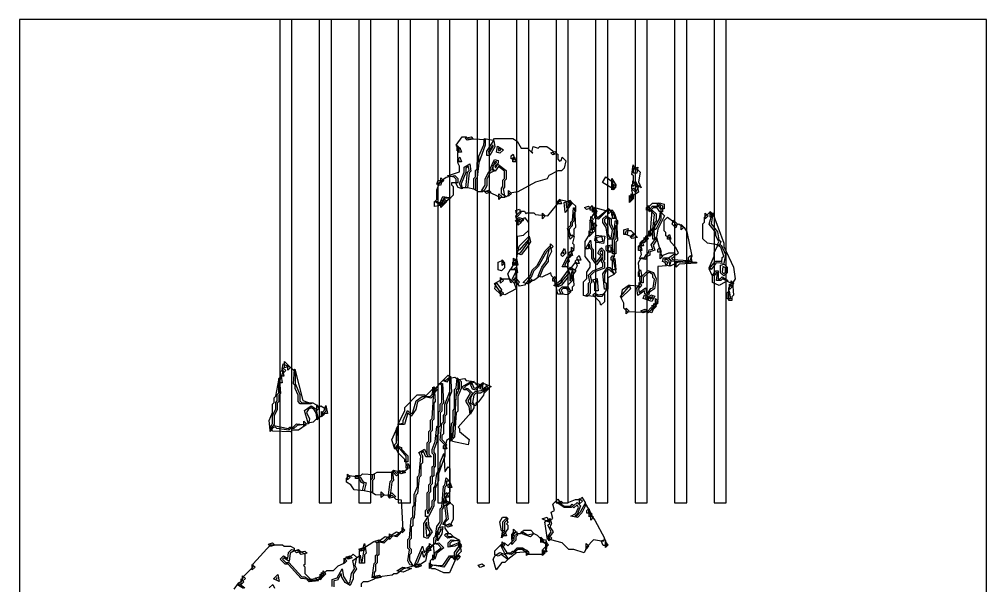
# Model space of a CAD drawing. Header units: millimetres. Extents: x 0 to 283, y 0 to 283.
# Drawn here: x 0 to 282.8, y 117.2 to 282.8 of the extents above; entities that cross this region are included whole.
import ezdxf

# ---------------------------------------------------------------- set-up
doc = ezdxf.new("R2010")
doc.units = ezdxf.units.MM
for name, color, linetype in [('CUT_OUTLINE', 5, 'Continuous'), ('CUT_SLOT', 1, 'Continuous'), ('ENG_D', 3, 'Continuous'), ('ENG_K', 2, 'Continuous'), ('ENG_L', 4, 'Continuous')]:
    doc.layers.add(name, color=color, linetype=linetype)

msp = doc.modelspace()

# ---------------------------------------------------------------- linework, layer by layer
at = {"layer": 'CUT_OUTLINE'}
msp.add_lwpolyline([(0, 0), (282.84, 0), (282.84, 282.84), (0, 282.84), (0, 0)], close=True, dxfattribs=at)
at = {"layer": 'CUT_SLOT'}
for points in [[(76.13, 141.42), (79.69, 141.42), (79.69, 282.84), (76.13, 282.84), (76.13, 141.42)], [(87.68, 141.42), (91.24, 141.42), (91.24, 282.84), (87.68, 282.84), (87.68, 141.42)], [(99.22, 141.42), (102.79, 141.42), (102.79, 282.84), (99.22, 282.84), (99.22, 141.42)], [(110.77, 141.42), (114.34, 141.42), (114.34, 282.84), (110.77, 282.84), (110.77, 141.42)], [(122.32, 141.42), (125.88, 141.42), (125.88, 282.84), (122.32, 282.84), (122.32, 141.42)], [(133.87, 141.42), (137.43, 141.42), (137.43, 282.84), (133.87, 282.84), (133.87, 141.42)], [(145.41, 141.42), (148.98, 141.42), (148.98, 282.84), (145.41, 282.84), (145.41, 141.42)], [(156.96, 141.42), (160.52, 141.42), (160.52, 282.84), (156.96, 282.84), (156.96, 141.42)], [(168.51, 141.42), (172.07, 141.42), (172.07, 282.84), (168.51, 282.84), (168.51, 141.42)], [(180.05, 141.42), (183.62, 141.42), (183.62, 282.84), (180.05, 282.84), (180.05, 141.42)], [(191.6, 141.42), (195.16, 141.42), (195.16, 282.84), (191.6, 282.84), (191.6, 141.42)], [(203.15, 141.42), (206.71, 141.42), (206.71, 282.84), (203.15, 282.84), (203.15, 141.42)]]:
    msp.add_lwpolyline(points, close=True, dxfattribs=at)
at = {"layer": 'ENG_D'}
for points in [[(127.75, 236.08), (127.16, 236.66), (125.18, 237.06), (128.69, 238.23), (128.69, 239.89), (128.19, 240.89), (128.64, 241.78), (128.22, 242.2), (128.22, 243.77), (128.66, 244.64), (127.7, 246.08), (129.52, 248.43), (130.68, 248.43), (131.15, 247.95), (136.24, 247.71), (136.24, 246.03), (134.35, 240.83), (133.87, 236.54), (133.41, 236.08), (133.41, 233.06), (130.56, 233.63), (131.06, 238.17), (131.51, 238.61), (131.34, 239.8), (130.58, 239.34), (130.58, 238.01), (129.17, 234.73), (129.48, 233.23), (128.29, 233.62), (127.75, 234.7), (127.75, 236.08)], [(139.08, 245.56), (137.55, 243.01), (136.71, 243.01), (136.71, 244.26), (138.71, 247.4), (139.08, 245.56)], [(139.84, 245.74), (141.57, 244.71), (140.54, 243.68), (139.5, 244.03), (139.84, 245.74)], [(143.78, 242.07), (143.78, 242.87), (144.35, 243.45), (144.81, 242.07), (143.78, 242.07)], [(157.18, 243.61), (155.97, 243.21), (155.36, 243.82), (156.57, 244.22), (157.18, 243.61)], [(139.95, 240.52), (142.36, 238.65), (142.36, 236.08), (141.89, 235.6), (141.89, 233.72), (141.44, 233.27), (141.94, 230.75), (140.66, 230.75), (137.11, 232.41), (135.13, 232.69), (136.24, 234.36), (136.24, 236.23), (137.24, 238.23), (137.96, 238.6), (137.6, 238.95), (138.94, 241.89), (140.01, 241.53), (140.01, 240.79), (139.08, 239.87), (139.18, 239.37), (139.95, 240.52)], [(144.25, 241.93), (144.82, 242.5), (145.28, 241.12), (144.25, 241.12), (144.25, 241.93)], [(180.86, 239.59), (180.51, 237.82), (179.61, 237.82), (179.61, 239.17), (180.86, 239.59)], [(122.03, 234.61), (122.42, 235.76), (123.57, 235.38), (123.19, 234.23), (122.03, 234.61)], [(124.08, 235.7), (123.27, 234.9), (123.27, 236.51), (124.08, 235.7)], [(173.24, 236.32), (174.48, 234.25), (173.24, 233.01), (173.24, 236.32)], [(179.13, 234.39), (180.12, 235.38), (181.06, 233.82), (180.12, 232.26), (179.13, 233.25), (179.13, 234.39)], [(143.07, 232.74), (143.88, 231.93), (143.07, 231.13), (143.07, 232.74)], [(123.96, 228.49), (121.39, 228.12), (121.39, 229.57), (122.16, 229.57), (123.96, 228.49)], [(123.83, 231.01), (126.21, 230.67), (123.49, 228.55), (122.99, 229.05), (123.83, 231.01)], [(157.45, 228.87), (157.45, 229.67), (158.02, 230.25), (158.48, 228.87), (157.45, 228.87)], [(159.32, 229.27), (160.34, 229.61), (161.29, 228.66), (159.64, 226.34), (159.32, 229.27)], [(160.98, 229.91), (161.79, 229.1), (160.98, 228.3), (160.98, 229.91)], [(178.43, 229.71), (178.43, 231.32), (179.23, 230.52), (178.43, 229.71)], [(179.7, 230.99), (178.9, 230.18), (178.9, 231.79), (179.7, 230.99)], [(184.22, 226.54), (183.81, 227.75), (185.16, 229.1), (186.74, 229.1), (188.09, 228.29), (188.09, 226.51), (187.25, 226.51), (186.54, 227.69), (185.36, 227.69), (184.22, 226.54)], [(145.52, 225.09), (145.16, 226.9), (146.28, 227.28), (146.64, 226.21), (145.52, 225.09)], [(162.64, 221.94), (162.16, 221.46), (162.16, 219.58), (161.1, 218.51), (160.25, 221.63), (161.22, 222.6), (161.22, 223.54), (161.7, 224.02), (162.03, 227.69), (162.34, 227.69), (162.64, 221.94)], [(168.75, 211.03), (167.35, 213), (167.35, 215.33), (166.89, 215.79), (166.71, 217.05), (166.41, 216.75), (166.41, 215.67), (165.46, 215.67), (165.46, 217.85), (166.88, 220.21), (166.88, 221.32), (167.49, 221.32), (167.35, 221.46), (167.35, 223.35), (166.82, 223.88), (168.4, 226.71), (168.73, 225.04), (169.18, 224.89), (172.05, 227.28), (173.95, 225.92), (173.95, 224.96), (174.89, 224.01), (174.89, 222.88), (174.42, 222.41), (174.42, 218.63), (173.95, 218.16), (173.95, 213.45), (173.5, 213), (174.44, 208.76), (173.95, 208.26), (172.5, 209.71), (171.54, 209.14), (171.12, 208.31), (171.12, 206.1), (171.59, 205.63), (171.59, 203.57), (170.3, 201.76), (169.14, 201.76), (168.72, 202.18), (167.86, 201.75), (165.67, 202.07), (166.41, 202.8), (166.41, 205.63), (166.85, 206.08), (166.38, 207.96), (167.69, 209.27), (170.65, 210.41), (170.65, 211.56), (170.08, 212.13), (170.65, 212.7), (170.65, 213.47), (168.75, 211.03)], [(167.91, 226.98), (166.88, 226.98), (166.88, 227.79), (167.45, 228.36), (167.91, 226.98)], [(168.39, 227.89), (168.85, 226.51), (167.82, 226.51), (167.82, 227.31), (168.39, 227.89)], [(184.48, 219.4), (185.07, 227.04), (186.2, 225.9), (186.2, 223.82), (185.73, 223.35), (185.73, 221.49), (184.48, 219.4)], [(186.17, 218.5), (185.26, 218.5), (185.26, 221.15), (187.16, 224.47), (187.45, 226.54), (188.61, 225.38), (186.67, 221.49), (186.17, 218.5)], [(200.35, 223.54), (200.35, 224.96), (201.76, 226.37), (202.72, 225.41), (202.25, 223.04), (204.1, 220.72), (204.57, 218.38), (205.09, 217.85), (204.75, 216.82), (201.18, 217.33), (199.88, 218.63), (199.88, 223.07), (200.35, 223.54)], [(146.07, 224.89), (147.14, 224.54), (146.76, 223.41), (144.95, 223.77), (146.07, 224.89)], [(152.97, 226.14), (153.78, 225.33), (152.97, 224.53), (152.97, 226.14)], [(171.12, 224.29), (171.12, 223.52), (172.06, 222.1), (172.06, 220.19), (172.67, 218.79), (173.04, 218.91), (173.47, 221.06), (172.53, 222.92), (172.53, 224.26), (171.63, 224.8), (171.12, 224.29)], [(192.37, 223.04), (191.96, 221.83), (190.88, 222.91), (191.29, 224.12), (192.37, 223.04)], [(177.55, 221.09), (178.76, 221.09), (179.64, 220.21), (179.28, 219.12), (177.19, 220.01), (177.55, 221.09)], [(184.08, 220.95), (184.89, 220.15), (184.08, 219.34), (184.08, 220.95)], [(194.32, 222.03), (193.51, 221.23), (193.51, 222.84), (194.32, 222.03)], [(149.45, 217.74), (148.45, 216.24), (146.69, 213.98), (145.62, 214.33), (146.16, 216.5), (149.11, 219.45), (149.45, 217.74)], [(168.76, 218.99), (168.76, 218.36), (169.32, 217.8), (170.62, 217.99), (170.45, 219.18), (168.76, 218.99)], [(181.51, 205.77), (181.01, 211.72), (181.83, 213.07), (182.76, 213.07), (183.21, 213.97), (183.88, 214.2), (184.12, 215.4), (185.19, 215.61), (184.76, 216.89), (186.3, 219.04), (187.78, 213.63), (189.93, 214.49), (191.49, 214.49), (191.96, 214.02), (191.05, 213.1), (190.65, 212.97), (191.02, 212.6), (195.63, 212.29), (195.64, 212.03), (192.4, 211.67), (190.28, 210.6), (189.99, 212.02), (189.41, 212.6), (188.73, 212.6), (188.61, 212.25), (189.56, 211.78), (189.21, 210.73), (186.68, 210.5), (186.68, 200.72), (186.3, 200.35), (186.77, 199.88), (183.89, 197), (182.9, 197.49), (182.01, 197.04), (177.85, 197.29), (176.78, 198.36), (176.78, 199.82), (175.79, 201.79), (178.56, 205.07), (181.78, 204.78), (181.03, 204.03), (181.2, 202.9), (183.06, 204.3), (183.34, 202.88), (183.75, 202.75), (184.64, 204.08), (185.29, 204.3), (185.72, 206.87), (185.26, 207.32), (185.26, 208.23), (184.25, 208.83), (183.95, 208.83), (182.43, 207.32), (182.43, 205.77), (181.51, 205.77)], [(181.49, 216.61), (181.49, 217.42), (182.07, 217.99), (182.52, 216.61), (181.49, 216.61)], [(183.47, 218.26), (182.67, 217.46), (182.67, 219.07), (183.47, 218.26)], [(183.14, 217.93), (183.14, 219.54), (183.95, 218.73), (183.14, 217.93)], [(189.5, 219.3), (190.08, 219.88), (190.54, 218.5), (189.5, 218.5), (189.5, 219.3)], [(151.37, 210.86), (153.72, 215.1), (155.24, 216.62), (155.57, 214.93), (154.62, 213.02), (154.62, 212.05), (153.18, 210.13), (152.22, 207.74), (150.45, 206.48), (149.53, 206.48), (148.56, 205.5), (147.35, 205.9), (149.46, 208.02), (149.94, 209.43), (151.37, 210.86)], [(155.33, 215.57), (155.33, 217.18), (156.13, 216.37), (155.33, 215.57)], [(158.86, 213.45), (158.33, 213.98), (159.4, 215.76), (159.84, 214.43), (158.86, 213.45)], [(161.32, 215.16), (161.78, 213.78), (160.75, 213.78), (160.75, 214.59), (161.32, 215.16)], [(162.26, 215.43), (161.46, 214.63), (161.46, 216.24), (162.26, 215.43)], [(170.65, 213.64), (170.65, 214.86), (170.18, 215.33), (170.14, 215.29), (169.76, 214.54), (170.65, 213.64)], [(172.08, 215.51), (172.6, 214.99), (173.01, 215.13), (173.01, 216.18), (172.25, 216.33), (172.08, 215.51)], [(181.64, 217.09), (182.01, 215.2), (181.02, 215.2), (181.02, 216.47), (181.64, 217.09)], [(203.75, 211.65), (202.26, 209.65), (201.72, 210.19), (203.18, 213.59), (203.18, 214.54), (204.19, 216.57), (205.19, 216.9), (206.49, 214.05), (205.96, 211.4), (203.75, 211.65)], [(141.01, 209.27), (140.01, 209.61), (140.01, 211.83), (141.01, 212.17), (141.89, 211.29), (141.89, 210.15), (141.01, 209.27)], [(145.34, 212.85), (145.72, 210.95), (144.25, 210.95), (144.25, 211.76), (145.34, 212.85)], [(160.33, 213.42), (160.78, 212.07), (160.28, 211.56), (160.28, 210.48), (158.7, 210.48), (160.33, 213.42)], [(160.51, 214.35), (161.32, 213.55), (160.51, 212.74), (160.51, 214.35)], [(195.63, 213.17), (196.25, 213.79), (196.63, 211.9), (195.63, 211.9), (195.63, 213.17)], [(143.64, 209.78), (144.62, 209.78), (145.34, 210.49), (145.68, 208.75), (145.19, 208.26), (145.19, 207.32), (143.68, 205.8), (142.81, 208.39), (143.64, 209.78)], [(161.69, 207.82), (161.69, 206.38), (160.51, 205.2), (160.51, 207.47), (158.54, 205.11), (157.47, 204.57), (156.24, 204.98), (158.46, 206.64), (161.16, 210.32), (162.73, 209.38), (161.69, 207.82)], [(204.6, 205.03), (202.7, 205.85), (202.7, 207.95), (203.51, 209.3), (204.35, 209.3), (204.35, 206.95), (204.96, 206.95), (205.5, 207.48), (207.18, 206.47), (204.6, 205.03)], [(205.06, 208.73), (205.06, 210.89), (206.07, 211.22), (206.95, 210.34), (206.95, 208.73), (206, 207.79), (205.06, 208.73)], [(141.52, 206.48), (140.71, 205.67), (140.71, 207.28), (141.52, 206.48)], [(144.96, 205.67), (144.96, 207.28), (145.76, 206.48), (144.96, 205.67)], [(145.43, 206.81), (146.23, 206), (145.43, 205.2), (145.43, 206.81)], [(157.07, 206.24), (156.03, 206.24), (156.03, 207.04), (156.61, 207.62), (157.07, 206.24)], [(140.58, 202.5), (139.04, 204.04), (139.41, 205.88), (140.98, 203.69), (140.58, 202.5)], [(158.77, 204.59), (160.41, 204.59), (161.28, 203.14), (160.36, 202.22), (158.47, 202.49), (157.87, 203.69), (158.77, 204.59)], [(168.7, 205.69), (168.75, 206.31), (168.44, 206.41), (168.33, 206.07), (168.7, 205.69)], [(181.26, 205.87), (182.06, 205.06), (181.26, 204.26), (181.26, 205.87)], [(207.65, 203.78), (207.65, 205.39), (208.46, 204.59), (207.65, 203.78)], [(208.93, 205.53), (208.13, 204.73), (208.13, 206.34), (208.93, 205.53)], [(140.71, 203.51), (141.52, 202.7), (140.71, 201.9), (140.71, 203.51)], [(183.05, 201.35), (183.31, 201.44), (183.23, 201.7), (182.97, 201.61), (183.05, 201.35)], [(185.21, 201.39), (185.13, 201.64), (184.37, 201.18), (184.45, 200.94), (185.21, 201.39)], [(207.93, 201.05), (206.95, 201.05), (206.95, 202.8), (207.58, 203.44), (207.93, 201.05)], [(74.88, 163.56), (73.35, 163.25), (74.01, 164.58), (74.01, 166.93), (74.95, 168.82), (74.95, 170.75), (75.42, 171.22), (75.42, 173.1), (75.9, 173.57), (75.9, 176.35), (77.27, 180.02), (76.82, 180.47), (77.14, 182.08), (79.34, 180.98), (80.61, 179.7), (80.61, 176.35), (82.02, 173.05), (82.02, 171.22), (82.59, 170.65), (85.86, 170.65), (87.17, 169.86), (87.35, 169.33), (88.16, 169.74), (89.57, 168.9), (89.57, 168.19), (87.04, 165.67), (86.75, 167.74), (86.1, 168.82), (85.32, 169.21), (84.55, 168.82), (83.94, 167.81), (84.86, 165.97), (84.58, 164.55), (81.19, 164.06), (80.24, 163.11), (79.29, 163.11), (78.81, 162.62), (75.31, 163.12), (74.88, 163.56)], [(121.62, 142.27), (121.15, 141.8), (121.15, 140.42), (119.65, 137.41), (118.79, 137.41), (118.79, 139.16), (119.27, 139.63), (119.27, 144.35), (119.74, 144.82), (119.74, 146.7), (120.21, 147.18), (120.21, 149.06), (120.68, 149.53), (120.68, 151.89), (121.15, 152.36), (121.15, 155.47), (120.68, 155.94), (120.68, 157.02), (121.63, 159.39), (122.1, 163.69), (122.57, 164.15), (122.57, 167.92), (123.04, 168.39), (123.04, 170.27), (123.51, 170.75), (123.51, 175.74), (122.94, 176.31), (123.88, 177.25), (124.82, 177.25), (126.07, 178.49), (126.34, 173.91), (124.92, 170.13), (124.92, 167.25), (124.45, 166.78), (124.45, 164.89), (123.98, 164.42), (123.98, 161.59), (123.51, 161.12), (123.51, 159.9), (125.02, 158.39), (124.45, 157.82), (124.45, 155.05), (122.57, 149.87), (122.57, 147.98), (121.62, 145.62), (121.62, 142.27)], [(112.19, 165.51), (113.53, 168.46), (114.55, 167.45), (115.05, 167.94), (116, 171.26), (117.78, 172.53), (120.11, 172.53), (120.7, 173.12), (121.15, 175.36), (121.3, 175.36), (121.63, 171.03), (121.15, 170.55), (121.15, 165.84), (120.68, 165.37), (120.68, 162.54), (120.21, 162.07), (120.21, 159.24), (119.74, 158.77), (119.74, 155.66), (120.54, 154.86), (118.87, 154.86), (118.21, 156.4), (117.45, 155.95), (117.85, 155.15), (117.85, 153.11), (117.38, 152.64), (117.38, 149.34), (116.9, 148.86), (116.43, 144.14), (115.96, 143.67), (115.49, 137.07), (115.02, 136.61), (115.02, 134.72), (114.55, 134.25), (114.55, 130.95), (114.08, 130.48), (114.08, 128.32), (114.55, 127.85), (114.55, 126.71), (114.08, 126.24), (114.08, 124.52), (115.16, 122.9), (112.3, 122.11), (110.39, 120.68), (109.46, 120.68), (109, 120.22), (103.2, 119.46), (103.72, 123.62), (104.18, 124.08), (104.18, 125.96), (104.65, 126.43), (104.65, 129.54), (103.98, 130.21), (105.19, 130.61), (105.69, 130.11), (106.44, 130.11), (107.84, 131.5), (110.21, 131.98), (112.19, 133.52), (111.73, 142.16), (110.2, 142.38), (108.89, 143.68), (108.42, 143.21), (107.94, 143.69), (108.43, 147.66), (108.89, 148.12), (108.89, 150.48), (109.37, 150.95), (110.31, 150), (111.2, 150.9), (112.17, 150.42), (113.61, 151.44), (113.61, 152.17), (113.14, 152.64), (113.14, 155.01), (111.16, 157.43), (109.84, 157.16), (109.84, 158.49), (110.31, 158.96), (110.31, 163.17), (111.1, 164.5), (112.19, 164.71), (112.19, 165.51)], [(128.22, 172.49), (128.22, 168.19), (127.74, 167.72), (127.27, 160.64), (126.07, 159.44), (126.34, 164.62), (126.81, 165.09), (126.81, 168.39), (127.28, 168.86), (127.28, 174.52), (127.76, 175), (128.03, 178.01), (129.16, 176.87), (129.16, 174.85), (128.22, 172.49)], [(131.53, 169.62), (130.54, 171.11), (131.93, 173.44), (130.95, 174.42), (129.94, 174.42), (129.59, 175.47), (132.11, 176.87), (132.88, 175.08), (133.36, 174.92), (135.65, 176.63), (135.32, 175.02), (136.49, 174.44), (134.89, 173.48), (133.51, 173.48), (132.92, 172.89), (132.48, 170.73), (132.94, 170.27), (132.94, 169.17), (131.85, 167.37), (131.53, 169.62)], [(136.47, 174.09), (136.47, 175.7), (137.28, 174.89), (136.47, 174.09)], [(121.39, 175.22), (122.19, 174.42), (121.39, 173.61), (121.39, 175.22)], [(73.3, 163.91), (74.11, 163.11), (73.3, 162.3), (73.3, 163.91)], [(103.71, 148.39), (103.24, 147.92), (103.24, 144.43), (100.36, 145.01), (100.84, 146.95), (100.01, 147.37), (99.33, 148.49), (98.29, 148.49), (98.29, 149.44), (99.84, 149.44), (100.32, 149.91), (103.71, 149.65), (103.71, 148.39)], [(95.93, 148.16), (95.93, 149.77), (96.74, 148.96), (95.93, 148.16)], [(125.87, 128.79), (125.92, 128.73), (128.28, 129.68), (129.24, 128.72), (127.74, 126.71), (127.45, 124.66), (126.71, 125.39), (125.99, 125.39), (124.09, 122.54), (120.21, 123.31), (120.21, 124.55), (121.18, 125.52), (121.66, 126.95), (123.38, 128.25), (122.45, 129.18), (121.15, 129.44), (121.15, 131.15), (121.64, 131.64), (122.11, 134.44), (123.04, 135.84), (123.04, 139.63), (123.52, 140.11), (123.99, 146.24), (124.46, 146.72), (124.76, 148.76), (125.87, 147.65), (125.87, 144.62), (124.9, 143.66), (124.5, 142.05), (126.07, 141.52), (124.93, 140.39), (125.41, 136.62), (124.45, 135.67), (124.45, 133.95), (125.46, 132.43), (125.02, 131.99), (125.49, 131.52), (126.87, 131.52), (128.68, 130.44), (126.45, 130.12), (125.87, 129.54), (125.87, 128.79)], [(106.64, 143.78), (105.83, 142.97), (105.83, 144.58), (106.64, 143.78)], [(161.69, 140.38), (161.32, 140.01), (159.26, 140.01), (157.17, 141.5), (158.46, 141.93), (158.96, 141.42), (160.23, 141.42), (162.59, 142.36), (163.67, 142.36), (163.98, 142.05), (164.5, 143.09), (165.46, 141.49), (165.46, 140.42), (164.48, 138.45), (163.18, 137.16), (161.21, 137.55), (162.69, 138.3), (163.54, 140), (163.06, 140.81), (162.16, 139.91), (161.69, 140.38)], [(166.97, 138.36), (165.93, 138.36), (165.93, 139.16), (166.51, 139.74), (166.97, 138.36)], [(166.64, 138.93), (167.45, 138.12), (166.64, 137.32), (166.64, 138.93)], [(119.73, 134.43), (120.73, 132.93), (119.36, 131.01), (118.32, 131.35), (118.32, 135.36), (119.42, 137.19), (119.73, 134.43)], [(141.42, 135.86), (142.47, 136.91), (142.87, 135.7), (142.46, 135.29), (142.84, 134.92), (142.84, 133.8), (140.97, 131.2), (141.42, 133.43), (141.42, 135.86)], [(155.26, 136.85), (155.57, 135.26), (155.13, 134.37), (156.09, 132.93), (154.48, 130.68), (153.66, 135.88), (155.26, 136.85)], [(167.11, 137.98), (167.92, 137.18), (167.11, 136.37), (167.11, 137.98)], [(123.04, 132.89), (123.46, 133.83), (123.44, 133.84), (123.04, 133.71), (123.04, 132.89)], [(124.72, 134.92), (125.93, 135.33), (126.54, 134.72), (125.33, 134.32), (124.72, 134.92)], [(144.26, 132.64), (145.34, 133), (145.7, 131.93), (145.19, 131.42), (145.19, 130.48), (143.96, 129.24), (144.26, 132.64)], [(147.02, 132.32), (147.38, 133.41), (149.53, 133.41), (150.48, 132.46), (149.5, 131.49), (147.02, 132.32)], [(122.99, 132.79), (122.59, 132.39), (122.65, 132.05), (122.99, 132.79)], [(153.83, 130.64), (154.32, 129.17), (152.36, 130.15), (153.83, 130.64)], [(152.5, 129.77), (152.5, 131.38), (153.3, 130.58), (152.5, 129.77)], [(155.66, 131.05), (154.86, 130.25), (154.86, 131.86), (155.66, 131.05)], [(171.3, 130.65), (171.64, 128.93), (170.74, 128.93), (170.08, 130.25), (171.3, 130.65)], [(81.02, 126.77), (80.41, 127.38), (81.62, 127.78), (82.23, 127.18), (81.02, 126.77)], [(84.15, 126.66), (82.42, 126.32), (81.78, 126.95), (83.52, 127.3), (84.15, 126.66)], [(99.47, 127.42), (100.45, 127.92), (100.97, 129.48), (101.37, 126.72), (100.88, 126.24), (100.88, 123.74), (99.47, 123.74), (99.47, 127.42)], [(119.29, 126.89), (118.77, 124.31), (115.93, 122.5), (115.45, 122.98), (117.91, 128.72), (118.4, 126.78), (118.73, 127.44), (119.29, 126.89)], [(119.83, 127.28), (119.03, 126.47), (119.03, 128.08), (119.83, 127.28)], [(120.3, 127.51), (119.27, 127.51), (119.27, 128.32), (119.84, 128.89), (120.3, 127.51)], [(119.97, 129.5), (120.78, 128.69), (119.97, 127.89), (119.97, 129.5)], [(140.03, 125.85), (139.06, 126.17), (139.06, 127.38), (141, 129.31), (142.5, 126.81), (143.68, 126.81), (144.19, 127.31), (145.45, 126.89), (142.84, 124.86), (140.93, 126.3), (140.03, 125.85)], [(141.99, 129.16), (141.19, 128.36), (141.19, 129.97), (141.99, 129.16)], [(144.62, 127.28), (145.57, 128.22), (147.14, 128.22), (149.01, 127.1), (145.1, 126.8), (144.62, 127.28)], [(149.06, 126.81), (148.26, 126), (148.26, 127.61), (149.06, 126.81)], [(152.97, 127.61), (153.78, 126.81), (152.97, 126), (152.97, 127.61)], [(153.21, 127.04), (153.21, 127.85), (153.78, 128.42), (154.24, 127.04), (153.21, 127.04)], [(153.91, 129.97), (154.72, 129.16), (153.91, 128.36), (153.91, 129.97)], [(165.7, 127.89), (165.7, 129.5), (166.5, 128.69), (165.7, 127.89)], [(128.79, 125.39), (127.99, 124.59), (127.99, 126.2), (128.79, 125.39)], [(120.78, 123.04), (119.97, 122.23), (119.97, 123.84), (120.78, 123.04)], [(75.39, 119.61), (75.05, 119.27), (75.28, 119.04), (75.39, 119.61)]]:
    msp.add_lwpolyline(points, close=True, dxfattribs=at)
msp.add_lwpolyline([(65.55, 116.3), (64.11, 117.25), (64.11, 118), (65.1, 118.49), (65.55, 119.86), (68.35, 122.66), (68.35, 123.6), (73.44, 129.16), (76.94, 129.16), (77.41, 128.69), (79.25, 128.69), (80.37, 128.13), (80.37, 127.38), (79.18, 126.67), (78.92, 124.28), (77.34, 125.33), (76.94, 124.92), (77.88, 123.98), (78.83, 123.98), (82.6, 119.74), (83.51, 119.74), (84.92, 118.79), (86.68, 118.79), (87.54, 119.22), (89.94, 121.62), (91.83, 121.62), (93.2, 123), (94.81, 123.69), (95.54, 125.39), (96.54, 125.39), (97.58, 126.43), (98.54, 125.47), (98.06, 123.07), (98.56, 122.08), (97.58, 120.61), (97.58, 119.22), (96.75, 117.27), (95.29, 118.15), (94.29, 119.65), (94.14, 120.7), (93.02, 118.82), (91.92, 118.6), (91.92, 116.84)], dxfattribs=at)
at = {"layer": 'ENG_K'}
for points in [[(130.34, 248.1), (132.07, 248.45), (132.71, 247.81), (130.97, 247.47), (130.34, 248.1)], [(128.79, 245.13), (127.99, 244.33), (127.99, 245.94), (128.79, 245.13)], [(128.22, 244.76), (128.8, 245.33), (129.26, 243.95), (128.22, 243.95), (128.22, 244.76)], [(128.22, 241.93), (128.8, 242.5), (129.26, 241.12), (128.22, 241.12), (128.22, 241.93)], [(171.52, 236.75), (173.48, 235.35), (173.48, 233.4), (170.56, 235.15), (171.52, 236.75)], [(137.24, 232.91), (137.85, 232.3), (136.64, 231.9), (136.04, 232.51), (137.24, 232.91)], [(123.27, 227.83), (123.27, 229.44), (124.08, 228.63), (123.27, 227.83)], [(124.55, 229.1), (123.74, 228.3), (123.74, 229.91), (124.55, 229.1)], [(124.22, 228.77), (124.22, 230.38), (125.02, 229.57), (124.22, 228.77)], [(140.24, 230.18), (140.24, 231.79), (141.05, 230.99), (140.24, 230.18)], [(160.51, 229.91), (161.32, 229.1), (160.51, 228.3), (160.51, 229.91)], [(179.23, 230.05), (178.43, 229.24), (178.43, 230.85), (179.23, 230.05)], [(178.9, 231.32), (179.7, 230.52), (178.9, 229.71), (178.9, 231.32)], [(187.07, 229.12), (188.56, 228.82), (188.56, 227.45), (187.68, 227.45), (187.43, 228.21), (186.48, 228.53), (187.07, 229.12)], [(167.08, 227.59), (165.87, 227.18), (165.26, 227.79), (166.47, 228.19), (167.08, 227.59)], [(168.55, 227.75), (171.81, 226.87), (169.3, 224.35), (168.28, 224.7), (168.55, 227.75)], [(184.41, 226.98), (183.38, 226.98), (183.38, 227.79), (183.95, 228.36), (184.41, 226.98)], [(145.9, 222.64), (145.9, 224.25), (146.7, 223.45), (145.9, 222.64)], [(172.09, 218.5), (171.6, 221.95), (170.65, 223.37), (170.65, 224.49), (171.55, 225.39), (173.01, 224.52), (173.01, 223.03), (173.96, 221.12), (173.43, 218.5), (172.09, 218.5)], [(200.58, 226.14), (201.39, 225.33), (200.58, 224.53), (200.58, 226.14)], [(168.39, 221.09), (167.58, 220.28), (167.58, 221.89), (168.39, 221.09)], [(168.06, 223.31), (168.86, 222.5), (168.06, 221.7), (168.06, 223.31)], [(176.78, 221.26), (178.03, 221.68), (177.68, 219.91), (176.78, 219.91), (176.78, 221.26)], [(180.79, 219.06), (179.06, 218.71), (178.56, 219.2), (179.61, 220.24), (180.79, 219.06)], [(173.51, 214.72), (172.2, 214.72), (171.59, 215.33), (171.59, 216.57), (173.2, 216.89), (173.51, 214.72)], [(187.71, 214.72), (186.68, 214.72), (186.68, 215.53), (187.25, 216.1), (187.71, 214.72)], [(141.99, 211.66), (141.19, 210.86), (141.19, 212.47), (141.99, 211.66)], [(144.49, 211.33), (144.49, 212.94), (145.29, 212.13), (144.49, 211.33)], [(162.63, 212.23), (163.21, 212.8), (163.67, 211.42), (162.63, 211.42), (162.63, 212.23)], [(164.14, 212.37), (163.11, 212.37), (163.11, 213.17), (163.68, 213.75), (164.14, 212.37)], [(192.1, 210.38), (192.1, 212.14), (197.99, 211.83), (197.99, 211.49), (192.91, 211.19), (192.1, 210.38)], [(158.96, 204.12), (158.44, 203.6), (159.01, 202.47), (157.5, 202.47), (156.95, 204.68), (158.86, 206.12), (158.86, 206.57), (160.98, 208.69), (160.98, 206.34), (161.23, 206.59), (161.62, 209.31), (161.84, 209.3), (162.17, 204.97), (161.69, 204.49), (161.69, 203.48), (160.63, 203.12), (160.13, 204.12), (158.96, 204.12)], [(161, 209.54), (162.71, 211.94), (163.12, 210.7), (162.54, 209.54), (161, 209.54)], [(172.06, 203.88), (171.14, 203.88), (170.64, 208.42), (171.94, 210.25), (172.66, 210.25), (174.06, 208.27), (172.06, 207.27), (172.06, 203.88)], [(181.02, 208.93), (181.64, 209.55), (182.01, 207.65), (181.02, 207.65), (181.02, 208.93)], [(149.2, 205.67), (149.2, 207.28), (150, 206.48), (149.2, 205.67)], [(168.97, 207.03), (169.25, 203.41), (168.29, 203.41), (168.29, 205.48), (167.72, 206.61), (168.97, 207.03)], [(178.7, 204.05), (175.97, 201.33), (176.32, 203.78), (178.31, 205.2), (178.7, 204.05)], [(168.24, 202.76), (169.27, 202.24), (171.12, 202.5), (171.12, 200.25), (170.07, 199.2), (169.74, 200.22), (167.72, 202.23), (168.24, 202.76)], [(178.29, 197.52), (177.48, 196.71), (177.48, 198.32), (178.29, 197.52)], [(183.58, 197.42), (182.37, 197.01), (181.76, 197.62), (182.97, 198.02), (183.58, 197.42)], [(184.79, 198.56), (185.3, 198.05), (184.94, 196.98), (183.65, 197.42), (184.79, 198.56)], [(185.03, 197.66), (185.03, 199.27), (185.83, 198.46), (185.03, 197.66)], [(186.3, 198.93), (185.5, 198.13), (185.5, 199.74), (186.3, 198.93)], [(77.55, 180.93), (77.55, 182.77), (78.93, 181.39), (77.55, 180.93)], [(78.49, 180.21), (78.49, 181.82), (79.29, 181.02), (78.49, 180.21)], [(80.61, 175.74), (80.13, 176.22), (80.46, 180.54), (80.55, 180.55), (82.93, 171.3), (85.32, 170.51), (85.3, 170.41), (82.16, 170.41), (81.55, 171.02), (81.55, 172.95), (80.61, 174.84), (80.61, 175.74)], [(123.78, 177.15), (125.39, 178.76), (125.93, 178.23), (125.03, 176.73), (123.78, 177.15)], [(128.69, 162.27), (131.54, 159.9), (131.23, 158.35), (126.63, 159.37), (126.3, 160.34), (126.81, 160.85), (126.81, 163.67), (127.28, 164.15), (127.75, 172.59), (128.69, 174.94), (128.69, 176.68), (127.96, 177.41), (130.19, 177.73), (130.69, 177.23), (132.96, 176.91), (130.3, 175.44), (130.18, 175.07), (131.17, 174.87), (132.53, 173.51), (131.09, 171.13), (131.99, 169.78), (131.99, 167.73), (128.31, 163.59), (128.69, 163.2), (128.69, 162.27)], [(135.67, 176.37), (137.93, 175.4), (136.28, 174.41), (134.68, 174.73), (135.67, 176.37)], [(115.95, 168.67), (114.58, 166.75), (113.61, 167.72), (113.58, 167.7), (112.61, 164.28), (110.63, 164.28), (112.67, 168.35), (112.67, 169.33), (116.34, 173.01), (118.56, 173.01), (118.56, 172.16), (116.41, 170.97), (115.95, 168.67)], [(120.29, 172.04), (118.55, 172.39), (120.68, 174.52), (121.15, 174.05), (121.15, 172.91), (120.29, 172.04)], [(120.92, 173.61), (120.92, 175.22), (121.72, 174.42), (120.92, 173.61)], [(89.13, 168.42), (89.62, 169.92), (90.09, 167.58), (88.29, 167.58), (89.13, 168.42)], [(88.39, 168.15), (89.19, 167.35), (88.39, 166.54), (88.39, 168.15)], [(73.44, 163.11), (74.41, 164.07), (78.65, 163.13), (79.1, 163.58), (80.04, 163.58), (81, 164.53), (83.84, 164.22), (81.63, 162.63), (79.76, 162.63), (79.29, 162.16), (74.14, 162.4), (73.44, 163.11)], [(83.2, 163.72), (83.2, 165.32), (84.01, 164.52), (83.2, 163.72)], [(112.67, 153.44), (112.67, 154.05), (110.82, 155.9), (110.29, 156.96), (110.63, 157.98), (111.72, 157.62), (111.72, 157.08), (113.61, 155.19), (113.61, 153.44), (112.67, 153.44)], [(113.14, 152.36), (113.71, 152.94), (114.17, 151.56), (113.14, 151.56), (113.14, 152.36)], [(111.49, 150.52), (110.31, 149.34), (109.27, 150.38), (109.76, 150.87), (111.49, 150.52)], [(112.87, 150.28), (111.66, 149.87), (111.05, 150.48), (112.26, 150.88), (112.87, 150.28)], [(108.35, 142.82), (107.85, 143.31), (108.89, 144.35), (110.08, 143.16), (108.35, 142.82)], [(125.48, 143.07), (124.45, 143.07), (124.45, 143.88), (125.03, 144.45), (125.48, 143.07)], [(123.98, 141.66), (123.98, 142.46), (124.55, 143.04), (125.01, 141.66), (123.98, 141.66)], [(163.81, 142.7), (164.62, 141.89), (163.81, 141.09), (163.81, 142.7)], [(140.47, 135.81), (141.29, 137.18), (142.46, 137.18), (142.93, 136.71), (141.89, 135.67), (141.89, 133.17), (140.99, 133.17), (140.47, 135.81)], [(154.3, 137.24), (154.79, 135.77), (152.83, 136.75), (154.3, 137.24)], [(111.45, 132.57), (110.39, 131.5), (108.49, 131.88), (110.28, 132.96), (111.45, 132.57)], [(111.96, 134.21), (112.76, 133.41), (111.96, 132.6), (111.96, 134.21)], [(122.24, 130.28), (122.58, 134.05), (123.8, 134.46), (123.5, 132.38), (122.24, 130.28)], [(141.42, 132.56), (142, 133.14), (142.46, 131.76), (141.42, 131.76), (141.42, 132.56)], [(145.29, 132.94), (144.49, 132.13), (144.49, 133.74), (145.29, 132.94)], [(106.97, 131.55), (108.15, 131.15), (106.61, 129.62), (104.78, 129.98), (106.97, 131.55)], [(108.19, 130.72), (108.19, 132.33), (108.99, 131.52), (108.19, 130.72)], [(125.39, 129.73), (126.25, 130.59), (128.77, 130.31), (128.41, 129.23), (127.35, 128.7), (125.39, 128.42), (125.39, 129.73)], [(72.87, 129.27), (74.07, 129.67), (74.68, 129.06), (73.48, 128.66), (72.87, 129.27)], [(101.08, 127.65), (99.87, 127.25), (99.27, 127.85), (100.47, 128.26), (101.08, 127.65)], [(124.1, 128.2), (122.06, 126.66), (121.48, 124.93), (121.48, 124.93), (121.14, 129.36), (122.64, 129.66), (124.1, 128.2)], [(128.46, 128.36), (128.46, 129.97), (129.26, 129.16), (128.46, 128.36)], [(172.16, 129.16), (171.36, 128.36), (171.36, 129.97), (172.16, 129.16)], [(123.86, 123.05), (125.74, 125.87), (127, 125.87), (127.29, 124.43), (125.78, 120.92), (124.16, 120.92), (121.57, 122.09), (120.51, 122.09), (120.11, 123.3), (123.86, 123.05)], [(120.92, 126.2), (121.72, 125.39), (120.92, 124.59), (120.92, 126.2)], [(68.12, 123.37), (68.92, 122.57), (68.12, 121.76), (68.12, 123.37)], [(112.22, 121.14), (110.37, 121.51), (112.14, 122.57), (114.71, 122.21), (112.22, 121.14)], [(116.97, 123.54), (117.58, 122.93), (116.37, 122.53), (115.76, 123.14), (116.97, 123.54)], [(134.15, 123.14), (135.36, 123.54), (135.97, 122.93), (134.76, 122.53), (134.15, 123.14)], [(64.82, 117.52), (64.82, 119.13), (65.62, 118.32), (64.82, 117.52)], [(65.29, 118.46), (65.29, 120.07), (66.09, 119.27), (65.29, 118.46)], [(103.47, 119.88), (105.2, 120.23), (105.84, 119.59), (104.1, 119.25), (103.47, 119.88)]]:
    msp.add_lwpolyline(points, close=True, dxfattribs=at)
at = {"layer": 'ENG_L'}
for points in [[(139.5, 240.95), (139.39, 241.3), (139.01, 241.17), (138.16, 239.06), (138.76, 238.47), (137.59, 237.88), (136.71, 236.12), (136.71, 234.23), (136.19, 233.21), (135.39, 232.4), (134.29, 232.4), (132.94, 233.21), (132.94, 236.27), (133.41, 236.74), (133.41, 238.63), (133.88, 239.1), (133.88, 240.99), (134.35, 241.46), (134.35, 242.82), (135.77, 246.14), (136.04, 248), (138.52, 247.51), (138.97, 247.96), (144.32, 247.96), (145.6, 247.19), (146.75, 245.13), (148.59, 245.13), (149.97, 243.75), (150.18, 243.82), (149.89, 244.11), (150.2, 245.67), (151.73, 245.16), (152.17, 245.6), (154.22, 245.6), (156, 244.33), (156.22, 243.68), (157.45, 243.44), (157.45, 241.93), (157.98, 241.39), (158.44, 241.55), (158.76, 242.5), (159.83, 241.43), (159.31, 239.35), (158.49, 238.53), (157.5, 238.53), (154.8, 237.18), (154.31, 236.21), (150.94, 235.25), (145.75, 232.41), (143.42, 231.95), (142.4, 230.93), (140.95, 231.8), (140.95, 233.44), (141.42, 233.91), (141.42, 235.8), (141.89, 236.27), (141.89, 238.42), (140.06, 239.84), (139.1, 238.4), (138.59, 238.9), (138.59, 240.04), (139.5, 240.95)], [(138.48, 246.16), (137.19, 244.14), (137.29, 243.63), (138.58, 245.65), (138.48, 246.16)], [(140.81, 244.71), (140.41, 245.1), (140.04, 244.97), (140.17, 244.33), (140.81, 244.71)], [(129.25, 233.58), (128.67, 234.75), (130.11, 238.11), (130.11, 239.61), (131.7, 240.57), (132.01, 238.45), (131.51, 237.95), (131.03, 233.58), (129.25, 233.58)], [(144.66, 241.68), (144.7, 241.8), (144.31, 242.45), (144.27, 242.33), (144.66, 241.68)], [(181.51, 238.14), (181.03, 235.27), (181.86, 233.6), (179.61, 235.1), (179.61, 237.02), (179.12, 237.5), (179.51, 240.26), (180.12, 238.44), (180.48, 239.16), (181.51, 238.14)], [(126.81, 231.36), (125.96, 230.52), (124.13, 230.52), (123.13, 228.53), (121.48, 229.53), (122.09, 230.14), (122.09, 232.92), (123.08, 235.38), (124.83, 236.63), (127.36, 237.14), (128.22, 236.27), (128.22, 235), (126.34, 235), (126.34, 234.39), (126.81, 233.91), (126.81, 231.36)], [(179.37, 233.95), (179.37, 235.56), (180.17, 234.76), (179.37, 233.95)], [(174.52, 233.82), (173.71, 233.01), (173.71, 234.62), (174.52, 233.82)], [(180.64, 234.3), (181.05, 232.29), (179.44, 231.32), (179.11, 232.95), (179.61, 233.44), (180.01, 233.04), (180.64, 234.3)], [(155.05, 215.76), (154.1, 214.82), (151.75, 210.57), (150.35, 209.18), (149.88, 207.77), (147.68, 205.08), (146.27, 204.8), (145.05, 206.51), (144.15, 206.81), (145.19, 208.89), (145.19, 209.54), (143.6, 209.54), (144.56, 211.15), (145.22, 211.37), (145.69, 214.17), (146.68, 214.67), (148.95, 217.84), (148.83, 218.45), (146.15, 215.32), (145.66, 215.81), (145.66, 219.41), (147.44, 219.66), (148.96, 221.19), (148.96, 223.37), (147.93, 224.82), (147.5, 224.67), (147.22, 223.82), (146.18, 224.34), (145.52, 223.67), (145.17, 225.41), (146.51, 226.75), (147.7, 226.75), (148.09, 225.96), (148.39, 226.27), (150.48, 226.27), (150.96, 225.79), (154.52, 225.35), (158.3, 230.07), (159.79, 229.77), (159.99, 227.61), (161.1, 229.1), (161.79, 229.1), (162.63, 228.26), (162.63, 226.65), (162.16, 226.18), (162.16, 223.82), (161.69, 223.35), (161.69, 222.41), (160.75, 221.46), (160.75, 220.67), (161.3, 219.38), (161.69, 219.77), (162.19, 219.28), (161.72, 217.39), (162.16, 216.94), (162.16, 215.84), (159.42, 210.82), (160.23, 210.41), (160.78, 208.78), (158.07, 205.58), (156.79, 204.94), (156.52, 206.84), (155.58, 207.77), (155.39, 208.72), (152.75, 207.4), (151.72, 207.74), (152.76, 210.36), (154.17, 212.24), (155.05, 215.76)], [(167.58, 228.02), (168.39, 227.22), (167.58, 226.41), (167.58, 228.02)], [(168.06, 227.08), (168.86, 226.27), (168.06, 225.47), (168.06, 227.08)], [(173.1, 226.75), (172.3, 225.94), (172.3, 227.55), (173.1, 226.75)], [(173.24, 225.47), (173.24, 227.08), (174.05, 226.27), (173.24, 225.47)], [(186.77, 228.16), (187.62, 227.31), (187.62, 224.33), (186.11, 221.32), (185.23, 221.32), (185.72, 225.72), (184.22, 227.22), (185.16, 228.16), (186.77, 228.16)], [(203.53, 212.13), (205.16, 212.13), (205.37, 211.92), (205.55, 213.19), (205.97, 213.61), (205.1, 216.21), (204.04, 216.74), (204.56, 217.79), (203.65, 219.62), (203.65, 220.53), (201.74, 222.92), (202.67, 226.34), (206, 217.36), (206, 216.43), (208.82, 210.31), (209.31, 206.9), (208.45, 205.46), (205.58, 206.9), (205.16, 206.48), (203.85, 206.48), (204.1, 208.67), (203.77, 208.78), (203.32, 207.89), (202.55, 207.89), (201.73, 209.81), (203.53, 212.13)], [(202.8, 225.8), (202, 225), (202, 226.61), (202.8, 225.8)], [(166.88, 223.54), (167.53, 224.19), (167.85, 221.32), (166.88, 221.32), (166.88, 223.54)], [(167.11, 225.19), (167.92, 224.39), (167.11, 223.58), (167.11, 225.19)], [(173.48, 225.43), (174.05, 226), (174.51, 224.62), (173.48, 224.62), (173.48, 225.43)], [(174.25, 223.92), (174.59, 223.92), (174.9, 218.17), (174.42, 217.69), (174.42, 214.25), (173.48, 214.25), (173.48, 218.36), (173.95, 218.83), (174.25, 223.92)], [(189.03, 220.52), (188.56, 220.99), (188.56, 224.01), (189.48, 224.93), (191.33, 223.61), (191.95, 222.58), (192.82, 223.01), (194.39, 221.96), (195.15, 220.7), (196.59, 213.52), (195.78, 211.64), (190.81, 212.14), (189.83, 213.12), (191.32, 214.02), (192.24, 214.02), (192.75, 214.54), (191.9, 216.24), (190.48, 217.66), (190.02, 219.04), (189.03, 219.53), (189.03, 220.52)], [(167.45, 220.15), (166.64, 219.34), (166.64, 220.95), (167.45, 220.15)], [(184.32, 213.87), (183.33, 213.38), (183.06, 212.57), (181.38, 212.9), (181.95, 214.05), (181.47, 216.45), (181.96, 216.94), (181.96, 217.92), (183.44, 218.9), (185.43, 222.03), (185.72, 218.84), (186.27, 218.29), (185.29, 216.81), (185.8, 215.28), (184.32, 214.79), (184.32, 213.87)], [(167.34, 216.01), (167.82, 215.53), (167.82, 213.15), (168.77, 211.82), (170.1, 213.53), (169.18, 214.44), (169.75, 215.57), (170.18, 216), (171.12, 215.06), (171.12, 212.51), (170.75, 212.13), (171.12, 211.76), (171.12, 210.08), (167.95, 208.87), (166.9, 207.82), (167.37, 205.93), (166.88, 205.43), (166.88, 202.61), (166, 201.73), (164.99, 202.06), (164.99, 206.1), (165.93, 207.04), (165.93, 208.9), (166.88, 210.32), (166.88, 211.58), (165.46, 213.47), (165.46, 215.49), (167.01, 218.28), (167.34, 216.01)], [(171.15, 219.41), (170.85, 217.29), (168.89, 217.57), (168.27, 218.18), (168.57, 219.7), (171.15, 219.41)], [(159.3, 214.55), (159.23, 214.76), (158.9, 214.43), (158.97, 214.22), (159.3, 214.55)], [(173.01, 212.37), (173.01, 213.17), (173.58, 213.75), (174.04, 212.37), (173.01, 212.37)], [(174.44, 209.54), (173.48, 209.54), (173.48, 212.23), (174.14, 212.89), (174.44, 209.54)], [(187.38, 212.74), (187.38, 214.35), (188.19, 213.55), (187.38, 212.74)], [(188.03, 211.98), (188.39, 213.07), (189.6, 213.07), (190.47, 212.21), (190.15, 210.65), (189.08, 211), (188.85, 211.71), (188.03, 211.98)], [(180.84, 202.04), (180.54, 204.18), (181.96, 206.08), (181.96, 207.52), (183.78, 209.34), (185.44, 208.79), (186.21, 206.98), (185.71, 203.98), (184.28, 203.02), (184, 202.17), (182.94, 202.52), (182.75, 203.47), (180.84, 202.04)], [(206.48, 210.11), (205.73, 210.56), (205.54, 208.92), (206, 208.46), (206.48, 208.93), (206.48, 210.11)], [(138.96, 205.61), (141.36, 206.95), (143.4, 206.95), (144.69, 205.66), (145.24, 204), (141.91, 202.21), (141.03, 202.51), (138.96, 205.61)], [(208.84, 202.14), (208.36, 201.66), (208.36, 200.58), (207.42, 200.58), (207.42, 204.18), (208.54, 206.05), (208.84, 202.14)], [(183.91, 201.91), (183.53, 200.76), (182.37, 201.14), (182.76, 202.29), (183.91, 201.91)], [(183.73, 200.69), (184.69, 202.28), (185.85, 201.89), (184.9, 200.3), (183.73, 200.69)], [(186.77, 200.35), (185.97, 199.54), (185.97, 201.15), (186.77, 200.35)], [(76.51, 178.43), (76.89, 176.54), (75.9, 176.54), (75.9, 177.82), (76.51, 178.43)], [(76.37, 179.7), (76.98, 180.32), (77.36, 178.43), (76.37, 178.43), (76.37, 179.7)], [(77.07, 179.27), (77.07, 180.88), (77.88, 180.08), (77.07, 179.27)], [(127.27, 164.89), (126.81, 164.42), (126.81, 162.07), (126.34, 161.59), (126.34, 160.62), (124.9, 159.66), (124.6, 158.15), (123.03, 159.72), (123.52, 164.63), (123.98, 165.09), (123.98, 166.97), (124.45, 167.45), (124.45, 170.22), (125.87, 173.99), (125.87, 177.91), (127.36, 178.21), (128.22, 177.35), (128.22, 174.79), (127.75, 174.32), (127.27, 164.89)], [(74.48, 172.16), (74.97, 172.65), (75.89, 177.25), (76.03, 177.24), (76.38, 173.39), (75.9, 172.91), (75.9, 171.02), (75.42, 170.55), (75.42, 168.71), (74.48, 166.82), (74.48, 164.45), (73.38, 162.62), (73.06, 165.5), (74.01, 167.87), (74.01, 170.27), (74.48, 170.75), (74.48, 172.16)], [(124.92, 147.79), (124.92, 146.51), (124.44, 146.03), (123.97, 139.9), (123.51, 139.44), (123.51, 135.71), (122.09, 132.86), (121.61, 129.51), (119.68, 128.06), (118.24, 125.46), (117.8, 127.23), (116.4, 123.85), (115.57, 123.02), (114.16, 123.3), (113.6, 124.41), (114.07, 127.67), (113.61, 128.12), (113.61, 130.68), (114.09, 131.16), (114.56, 136.81), (115.02, 137.28), (115.02, 140.1), (115.49, 140.58), (115.49, 143.82), (116.44, 146.18), (116.44, 149.06), (116.92, 149.54), (117.38, 155.05), (116.84, 156.12), (118.42, 157.08), (119.38, 155.14), (119.54, 155.2), (119.27, 155.47), (119.27, 158.96), (119.74, 159.43), (119.74, 162.26), (120.21, 162.73), (120.21, 165.56), (120.69, 166.04), (121.16, 174.04), (122.92, 176.31), (123.73, 176.31), (123.98, 170.56), (123.51, 170.08), (123.51, 168.19), (123.04, 167.72), (123.04, 163.95), (122.57, 163.48), (122.57, 161.59), (122.09, 161.12), (122.09, 159.29), (121.15, 156.93), (121.15, 156.13), (121.62, 155.66), (121.62, 152.17), (121.15, 151.69), (121.15, 149.34), (120.68, 148.87), (120.68, 146.98), (120.21, 146.51), (120.21, 144.62), (119.74, 144.15), (119.74, 139.44), (119.28, 138.98), (119.4, 138.16), (120.68, 140.54), (120.68, 141.99), (121.15, 142.46), (121.15, 145.76), (121.63, 146.24), (122.1, 149.98), (123.04, 151.85), (123.04, 153.25), (124.16, 155.88), (124.44, 150.61), (124.55, 150.61), (125.35, 151.94), (125.87, 151.42), (125.87, 147.79), (124.92, 147.79)], [(133.36, 176.49), (133.51, 176.03), (133.82, 176.34), (135.02, 175.94), (133.47, 174.39), (132.53, 174.7), (131.97, 175.82), (132.32, 176.84), (133.36, 176.49)], [(134.29, 170.97), (133.88, 170.55), (133.55, 170.88), (133.34, 169.83), (131.99, 170.5), (131.99, 172.12), (132.51, 173.15), (133.29, 173.93), (136.06, 174.48), (135.75, 172.91), (134.29, 170.97)], [(136, 173.61), (136, 175.22), (136.8, 174.42), (136, 173.61)], [(84.45, 164.72), (83.4, 168.39), (85.31, 169.75), (86.71, 168.91), (87.23, 166.33), (85.91, 165.01), (84.45, 164.72)], [(86.97, 168.43), (86.97, 170.04), (87.78, 169.23), (86.97, 168.43)], [(109.78, 157.12), (108.88, 159.82), (110.48, 163.35), (110.78, 158.81), (109.78, 157.12)], [(123.98, 157.21), (123.98, 158.02), (124.55, 158.59), (125.01, 157.21), (123.98, 157.21)], [(104.59, 150.38), (109.11, 150.38), (109.38, 147.93), (108.88, 147.44), (108.39, 143.53), (104.11, 143.78), (102.77, 144.59), (102.77, 148.12), (103.24, 148.59), (103.24, 149.57), (104.59, 150.38)], [(97.92, 145.2), (96.94, 146.67), (95.7, 147.42), (95.7, 148.59), (96.56, 149.45), (99.61, 148.94), (100.56, 147.51), (101.4, 147.23), (100.82, 144.94), (97.92, 145.2)], [(125.39, 146.7), (125.97, 147.28), (126.43, 145.9), (125.39, 145.9), (125.39, 146.7)], [(124.91, 136.77), (124.43, 140.6), (125.9, 141.48), (126.81, 140.58), (126.81, 136.66), (126.01, 134.8), (123.81, 135.11), (124.91, 136.77)], [(162.45, 137.65), (163.01, 137.65), (164.09, 138.74), (165.46, 141.19), (166.41, 139.6), (166.41, 138.68), (168.25, 136.37), (171.14, 131.07), (170.81, 130.08), (167.9, 130.56), (165.9, 128.56), (165.12, 126.75), (162.12, 127.75), (160.65, 127.75), (158.74, 129.66), (155.44, 130.6), (154.55, 131.49), (155.53, 132.95), (154.57, 134.87), (155.09, 135.39), (155.09, 136.38), (156, 136.83), (155.52, 138.72), (156.47, 139.19), (156.01, 141.02), (157.49, 142.5), (158.55, 140.9), (159.39, 140.48), (161.12, 140.48), (161.69, 141.05), (162.16, 140.58), (163.11, 141.52), (164.09, 140.54), (163.06, 137.95), (162.45, 137.65)], [(119.01, 131.69), (119.79, 132.16), (120.17, 132.92), (119.27, 134.27), (119.11, 135.75), (118.8, 135.23), (119.01, 131.69)], [(144.72, 131.62), (145.57, 132.46), (146.51, 132.46), (147.05, 133), (148.54, 132.01), (150.41, 132.48), (151.46, 131.95), (154.15, 129.26), (154.15, 128.15), (152.86, 126.34), (148.89, 126.34), (147, 127.75), (145.74, 127.75), (143.84, 126.32), (141.97, 126.59), (140.9, 128.74), (141.89, 129.73), (142.84, 128.79), (144.72, 130.68), (144.72, 131.62)], [(125.32, 131.03), (124.35, 131.99), (124.82, 132.46), (125.96, 132.46), (127.05, 131.38), (125.32, 131.03)], [(144.82, 131.52), (144.01, 130.72), (144.01, 132.33), (144.82, 131.52)], [(83.44, 122.66), (83.44, 120.78), (85.26, 118.96), (82.38, 119.28), (78.62, 123.51), (77.68, 123.51), (76.27, 124.92), (77.28, 125.93), (78.53, 125.1), (78.74, 126.92), (79.59, 127.77), (82.11, 127.27), (83.44, 126.47), (83.44, 123.41), (83.06, 123.04), (83.44, 122.66)], [(129.19, 127.2), (128.32, 126.34), (129.03, 125.63), (127.28, 125.63), (127.28, 126.88), (128.82, 129.04), (129.19, 127.2)], [(94.99, 123.65), (94.99, 125.26), (95.79, 124.45), (94.99, 123.65)], [(95.49, 125.5), (96.7, 125.9), (97.31, 125.29), (96.1, 124.89), (95.49, 125.5)], [(142.05, 126.3), (142.9, 124.89), (141.99, 123.98), (141.07, 123.98), (139.44, 121.8), (138.58, 124.95), (139.12, 126.03), (140.45, 126.83), (142.05, 126.3)], [(75.99, 118.37), (74.32, 119.2), (75.57, 120.45), (75.99, 118.37)], [(86.82, 119.28), (87.49, 118.61), (84.77, 118.31), (84.1, 118.97), (86.82, 119.28)], [(87.15, 118.76), (86.54, 119.37), (87.74, 119.77), (88.35, 119.16), (87.15, 118.76)], [(88.72, 119.74), (87.92, 118.93), (87.92, 120.54), (88.72, 119.74)], [(88.39, 121.01), (89.19, 120.21), (88.39, 119.4), (88.39, 121.01)], [(88.86, 119.87), (88.86, 121.48), (89.66, 120.68), (88.86, 119.87)]]:
    msp.add_lwpolyline(points, close=True, dxfattribs=at)
for points in [[(91.45, 116.97), (91.45, 118.96), (92.94, 119.46), (94.42, 122.11), (94.74, 119.82), (95.64, 118.47), (96.23, 117.89), (96.66, 118.03), (97.12, 120.77), (98.04, 122.14), (97.56, 124.55), (99.64, 126.05), (99.91, 124.16), (100.22, 124.06), (100.9, 128.36), (103.66, 130.12), (105.12, 129.83), (105.12, 126.24), (104.65, 125.77), (104.65, 123.88), (104.18, 123.41), (104.18, 121.52), (103.71, 121.05), (103.71, 119.11), (101.87, 118.32), (100.51, 118.32), (99.94, 117.75), (99.94, 116.81)], [(62.77, 116.15), (64.06, 117.94), (65.97, 116.57)], [(73.07, 116.53), (74.08, 117.54), (74.6, 116.49)]]:
    msp.add_lwpolyline(points, dxfattribs=at)

doc.saveas('drawing.dxf')
